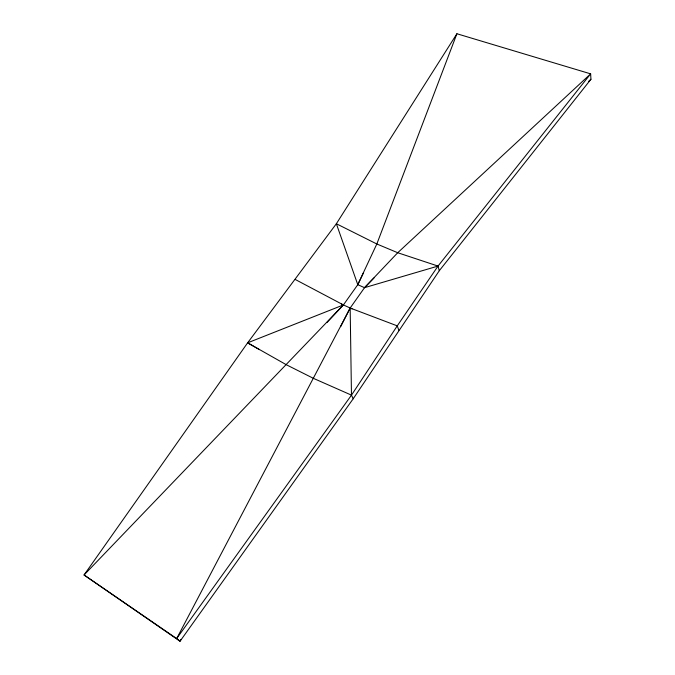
<?xml version="1.0" encoding="UTF-8"?>
<svg xmlns="http://www.w3.org/2000/svg" width="675" height="675" viewBox="0 0 675 675"><rect width="100%" height="100%" fill="white"/><g stroke="black" fill="none" stroke-linecap="round" stroke-linejoin="round"><path stroke-width="1.01" d="M456.907 33.75L336.361 223.746L247.632 342.832L84.054 574.982L180.031 641.25L353.202 398.773L439.298 270.717L590.946 79.253L590.642 73.853L456.907 33.75L376.827 243.987L357.784 284.681L343.406 304.931L326.928 322.54M180.993 639.377L180.031 641.25L176.673 638.575L350.165 308.019L364.534 287.677L397.727 252.728L590.642 73.853L438.016 266.077L364.534 287.677L357.784 284.681L363.614 272.59M340.622 326.708L350.165 308.019L397.254 325.865L398.832 330.244M295.245 279.475L343.406 304.931L84.054 574.982L176.673 638.575L351.473 395.137L397.254 325.865L438.016 266.077L397.727 252.728L376.827 243.987L336.361 223.746L357.784 284.681M364.534 287.677L373.984 277.999M588.6 81.371L590.946 79.253M259.47 349.658L247.632 342.832L343.406 304.931M353.202 398.773L351.473 395.137L313.588 378.43L286.453 364.804L247.632 342.832M341.491 304.062L352.072 308.888M438.016 266.077L439.298 270.717M350.165 308.019L351.473 395.137"/></g></svg>
